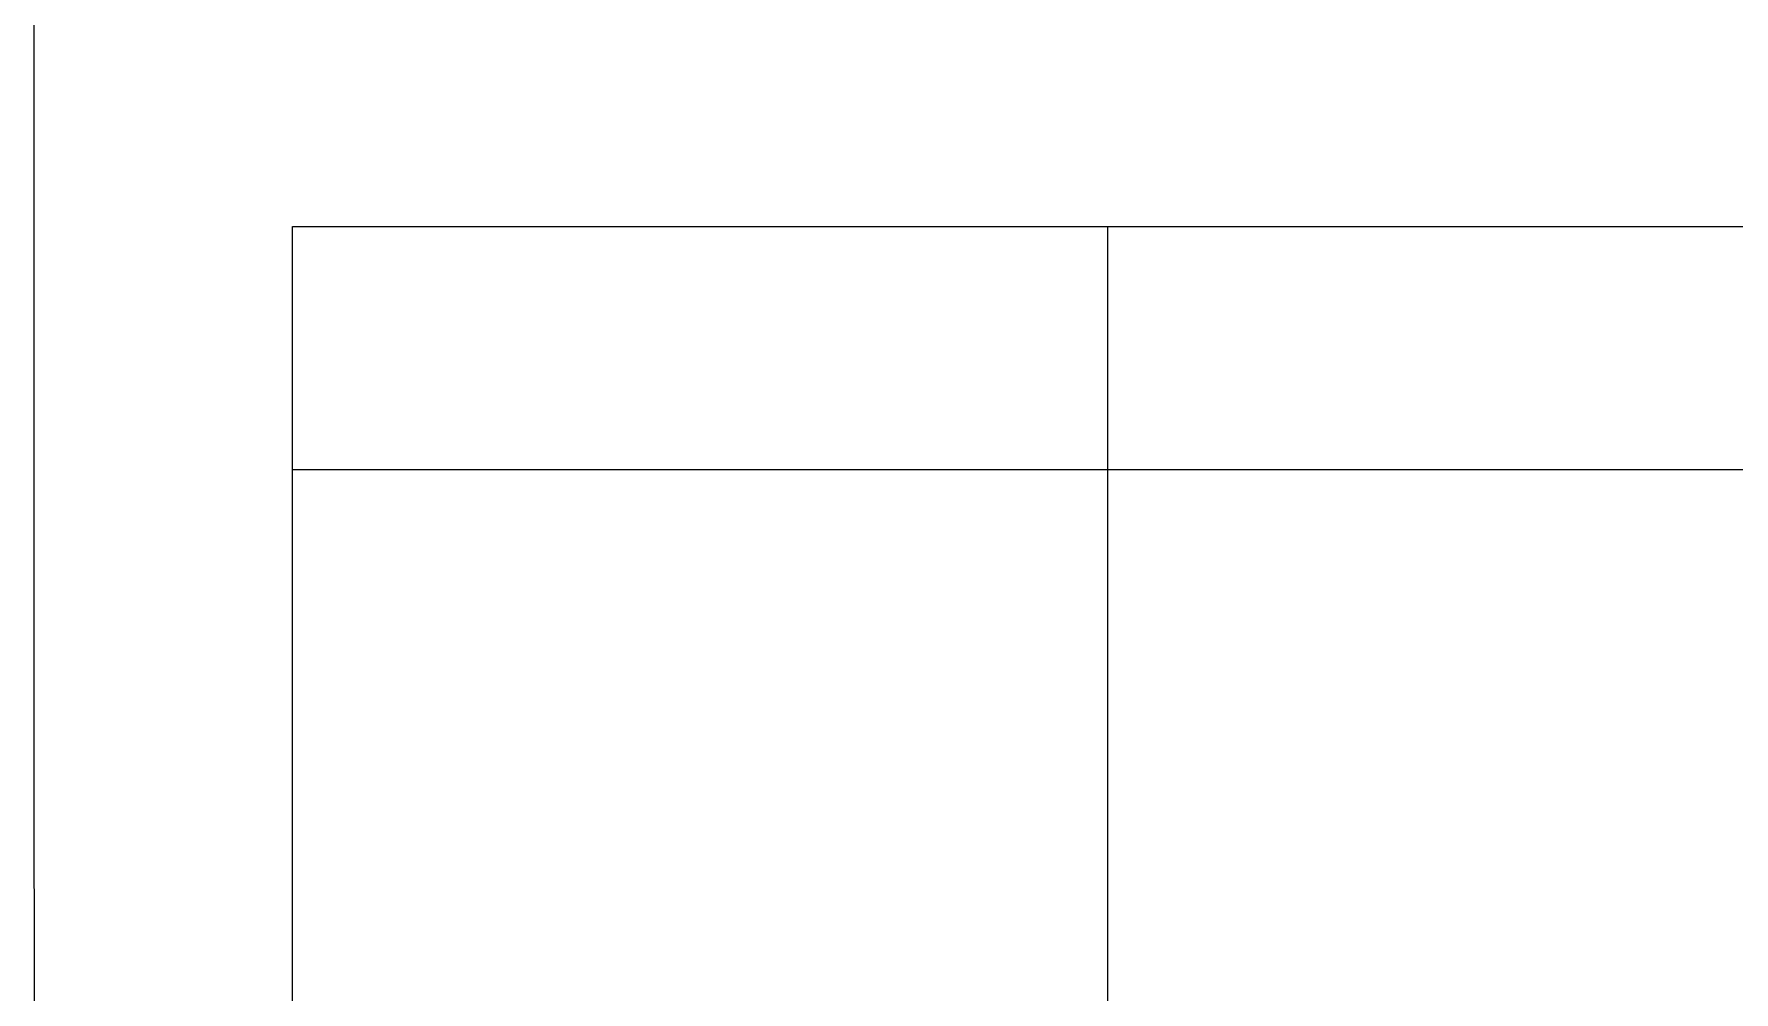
# Model space of a CAD drawing. Extents: x 3377 to 3790, y 1673 to 1846.
# Drawn here: x 3554.873 to 3555.79, y 1746.555 to 1747.073 of the extents above; entities that cross this region are included whole.
import ezdxf

# ---------------------------------------------------------------- set-up
doc = ezdxf.new("R2010")
doc.units = 0
doc.header["$LTSCALE"] = 2
doc.layers.add('. hachura', color=8, linetype='Continuous', lineweight=0)
doc.layers.add('A-PARED', color=4, linetype='Continuous')
doc.layers.add('F-VT-GREIDE', color=6, linetype='Continuous')

# ---------------------------------------------------------------- blocks, each defined once
blk = doc.blocks.new('A$Cf38367bd')
at = {"layer": '. hachura', "ltscale": 10}
h = blk.add_hatch(dxfattribs=at)
h.set_pattern_fill('_USER', color=256, scale=0.57, style=0, double=1, pattern_type=0)
h.set_pattern_definition([(360, (3.3001, 8.85), (2e-16, 0.57), []), (90, (3.3001, 8.85), (-0.57, 1e-16), [])])
h.paths.add_polyline_path([(0.15022, 8.84998), (0.15022, 5.34998), (3.30009, 5.34998), (3.30009, 8.84998)])
at = {"layer": 'A-PARED'}
for points in [[(0, 12.64998), (0.00006, 4.27997)], [(0.14996, 6.54998), (0.15008, 7.65014), (1.65005, 7.64998), (1.65005, 7.57049), (1.80051, 7.57049), (1.80007, 7.97408), (1.65005, 7.9741), (1.65005, 7.74998), (0.15009, 7.74998), (0.15022, 8.84998), (1.65005, 8.84998), (1.65005, 8.7741), (1.80004, 8.77411), (1.80006, 8.84998), (3.30009, 8.84998)]]:
    blk.add_lwpolyline(points, dxfattribs=at)

msp = doc.modelspace()

# ---------------------------------------------------------------- block references
at = {"layer": 'F-VT-GREIDE', "xscale": 0.9279707071416609, "yscale": 0.9279707071416609, "zscale": 0.9279707071416609, "rotation": 359.9998069263055}
msp.add_blockref('A$Cf38367bd', (3554.87252, 1738.7561), dxfattribs=at)

doc.saveas('drawing.dxf')
